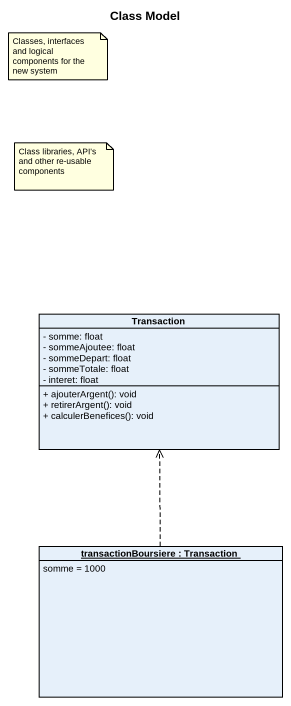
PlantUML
@startuml
title Class Model
hide circle
hide empty members
skinparam classAttributeIconSize 0
class Transaction {
  - somme: float
  - sommeAjoutee: float
  - sommeDepart: float
  - sommeTotale: float
  - interet: float
  + ajouterArgent(): void
  + retirerArgent(): void
  + calculerBenefices(): void
}
object "transactionBoursiere : Transaction" as transactionBoursiere {
  somme = 1000
}
transactionBoursiere .up.> Transaction
note as N1
  Classes, interfaces and logical components for the new system
end note
note as N2
  Class libraries, API's and other re-usable components
end note
@enduml
